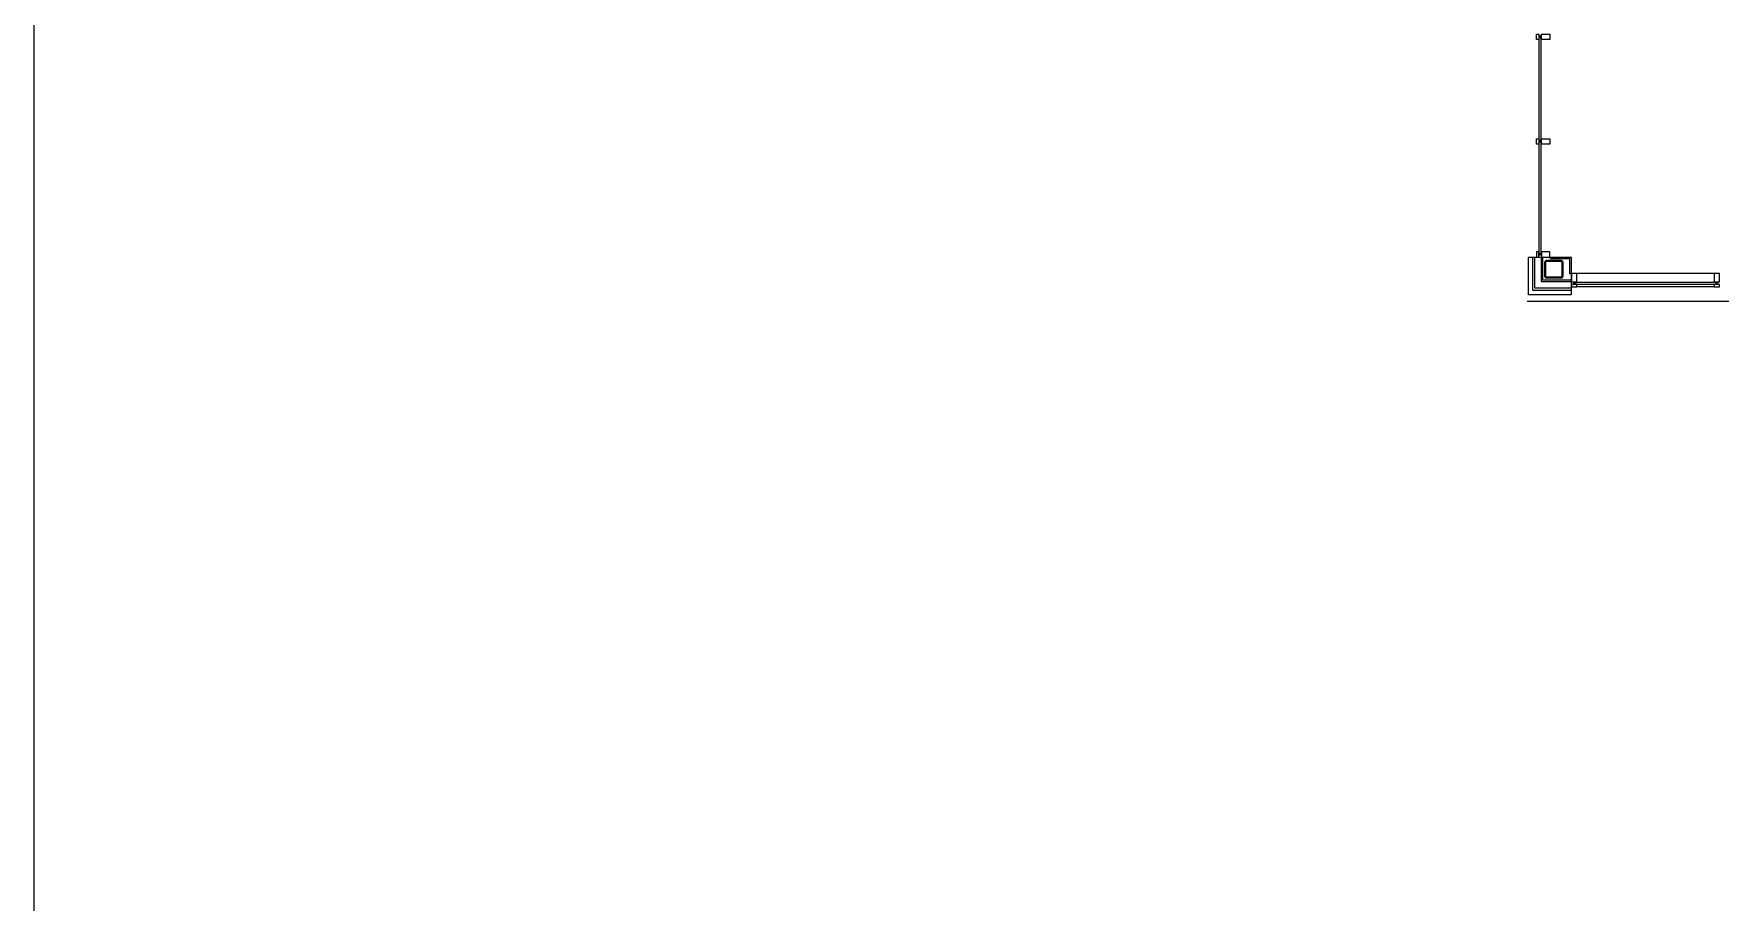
# Model space of a CAD drawing. Extents: x 11182 to 734459, y -1391328 to 152085.
# Drawn here: x 245170 to 264375, y -845260 to -835369 of the extents above; entities that cross this region are included whole.
import ezdxf

# ---------------------------------------------------------------- set-up
doc = ezdxf.new("R2010")
doc.units = 0
doc.header["$LTSCALE"] = 500
doc.header["$MEASUREMENT"] = 0
doc.layers.add('0_Defpoints', color=106, linetype='CONTINUOUS', plot=False)
doc.layers.add('1_Wall_Exist', color=251, linetype='CONTINUOUS')

msp = doc.modelspace()

# ---------------------------------------------------------------- linework, layer by layer
at = {"layer": '0_Defpoints'}
msp.add_lwpolyline([(245170, -803584), (245170, -869287), (346711, -869287), (346711, -803584)], close=True, dxfattribs=at)
at = {"layer": '1_Wall_Exist'}
for p, q in [((262283, -835372), (262308, -835372)), ((262283, -835434), (262283, -835372)), ((262308, -835372), (262308, -835434)), ((262340, -835372), (262435, -835372)), ((262340, -835434), (262340, -835372)), ((262435, -835372), (262435, -835434)), ((262308, -835434), (262283, -835434)), ((262340, -835395), (262308, -835395)), ((262340, -835410), (262308, -835410)), ((262312, -836585), (262312, -835415)), ((262337, -835415), (262312, -835415)), ((262337, -836585), (262337, -835415)), ((262435, -835434), (262340, -835434)), ((262283, -836564), (262308, -836564)), ((262283, -836626), (262283, -836564)), ((262308, -836626), (262283, -836626)), ((262308, -836564), (262308, -836626)), ((262340, -836587), (262308, -836587)), ((262340, -836602), (262308, -836602)), ((262337, -836585), (262312, -836585)), ((262337, -836605), (262312, -836605)), ((262312, -837873), (262312, -836605)), ((262337, -837873), (262337, -836605)), ((262340, -836564), (262435, -836564)), ((262340, -836626), (262340, -836564)), ((262435, -836626), (262340, -836626)), ((262435, -836564), (262435, -836626)), ((262308, -837852), (262283, -837852)), ((262283, -837852), (262283, -837914)), ((262308, -837914), (262308, -837852)), ((262340, -837876), (262308, -837876)), ((262312, -837873), (262337, -837873)), ((262340, -837852), (262340, -837914)), ((262435, -837852), (262340, -837852)), ((262435, -837914), (262435, -837852)), ((262435, -837918), (262190, -837918)), ((262190, -838343), (262190, -837918)), ((262240, -838293), (262240, -837918)), ((262265, -838268), (262265, -837918)), ((262283, -837914), (262308, -837914)), ((262340, -837891), (262308, -837891)), ((262340, -837914), (262435, -837914)), ((262340, -838193), (262340, -837918)), ((262356, -838174), (262356, -837918)), ((262440, -837912), (262679, -837912)), ((262440, -837928), (262440, -837912)), ((262440, -837928), (262663, -837928)), ((262663, -838103), (262663, -837928)), ((262679, -838103), (262679, -837912)), ((262677, -838268), (262265, -838268)), ((262677, -838193), (262340, -838193)), ((262677, -838174), (262356, -838174)), ((262679, -838103), (262663, -838103)), ((262677, -838103), (262677, -838343)), ((262681, -838099), (262681, -838194)), ((262743, -838099), (262681, -838099)), ((262681, -838194), (262743, -838194)), ((262743, -838226), (262681, -838226)), ((262681, -838226), (262681, -838251)), ((262681, -838251), (262743, -838251)), ((262704, -838194), (262704, -838226)), ((262719, -838194), (262719, -838226)), ((262728, -838197), (262728, -838222)), ((262728, -838197), (264324, -838197)), ((262728, -838222), (264324, -838222)), ((262743, -838194), (262743, -838099)), ((262743, -838251), (262743, -838226)), ((264304, -838099), (262749, -838099)), ((264304, -838251), (262749, -838251)), ((264304, -838099), (264304, -838194)), ((264366, -838099), (264304, -838099)), ((264304, -838194), (264366, -838194)), ((264366, -838226), (264304, -838226)), ((264304, -838226), (264304, -838251)), ((264304, -838251), (264366, -838251)), ((264324, -838197), (264324, -838222)), ((264328, -838194), (264328, -838226)), ((264343, -838194), (264343, -838226)), ((264366, -838194), (264366, -838099)), ((264366, -838251), (264366, -838226)), ((266283, -838418), (262175, -838418)), ((262677, -838343), (262190, -838343)), ((262677, -838293), (262240, -838293))]:
    msp.add_line(p, q, dxfattribs=at)
for points in [[(262378, -837966, -0.414214), (262395, -837949), (262564, -837949, -0.414214), (262581, -837966), (262581, -838135, -0.414214), (262564, -838152), (262395, -838152, -0.414214), (262378, -838135)], [(262389, -837966, -0.414214), (262395, -837960), (262564, -837960, -0.414214), (262571, -837966), (262571, -838135, -0.414214), (262564, -838141), (262395, -838141, -0.414214), (262389, -838135)]]:
    msp.add_lwpolyline(points, format="xyb", close=True, dxfattribs=at)

doc.saveas('drawing.dxf')
